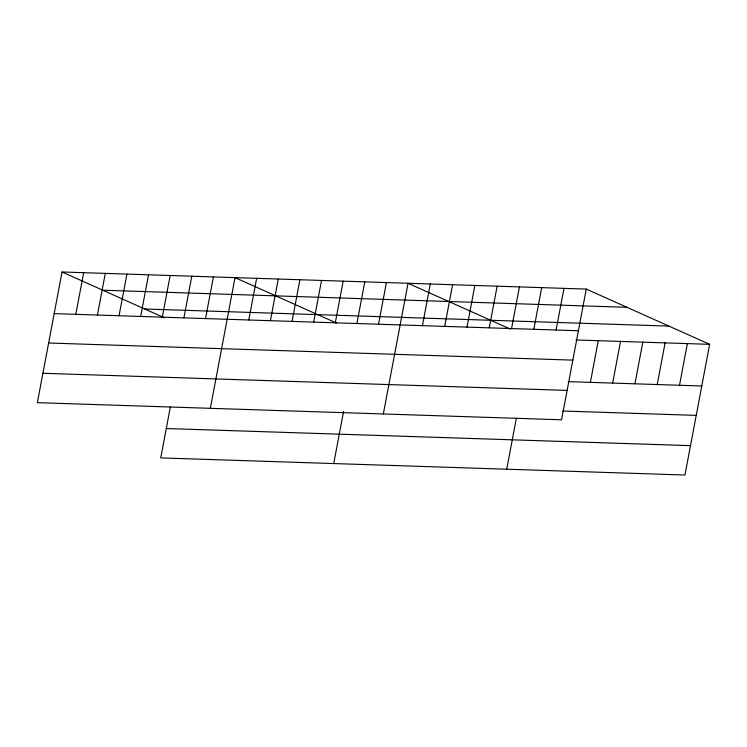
<?xml version="1.0" encoding="UTF-8"?>
<svg xmlns="http://www.w3.org/2000/svg" width="747" height="747" viewBox="0 0 747 747"><rect width="100%" height="100%" fill="white"/><g stroke="black" fill="none" stroke-linecap="round" stroke-linejoin="round"><path stroke-width="1.12" d="M62.048 271.973L37.35 402.67L561.576 419.786L586.264 289.089L62.048 271.973L164.545 317.867M75.792 314.347L83.664 272.683M97.418 315.047L105.29 273.383M119.044 315.757L126.915 274.093M140.669 316.457L148.541 274.803M162.295 317.167L170.167 275.503M183.921 317.877L191.792 276.213M170.372 406.91L160.736 457.911L684.952 475.027L709.65 344.33L586.264 289.089M205.537 318.577L213.418 276.922M210.346 408.31L235.034 277.623L336.495 323.049M248.788 319.987L256.66 278.332M270.414 320.696L278.286 279.033M292.04 321.406L299.911 279.742M313.665 322.106L321.537 280.452M335.291 322.816L343.162 281.152M356.907 323.516L364.779 281.862M333.722 463.56L343.564 411.476M378.533 324.226L386.404 282.562M383.332 413.959L408.03 283.272L510.537 329.166M422.438 325.664L430.309 284M444.717 326.383L452.589 284.728M466.996 327.111L474.868 285.457M489.276 327.84L497.147 286.185M511.555 328.568L519.426 286.904M506.718 469.209L516.354 418.208M533.834 329.296L541.706 287.632M556.113 330.025L563.985 288.361M590.382 382.361L598.254 340.697M612.661 383.08L620.533 341.426M634.941 383.809L642.812 342.154M657.22 384.537L665.091 342.882M679.499 385.265L687.371 343.601M102.759 290.209L626.985 307.325M144.713 308.987L668.929 326.103M54.176 313.637L578.393 330.753M575.974 339.969L709.65 344.33M48.62 343.013L572.846 360.129M568.103 381.633L701.778 385.994M42.906 373.285L567.122 390.401M562.547 411.009L696.223 415.379M166.282 428.526L690.508 445.642"/></g></svg>
